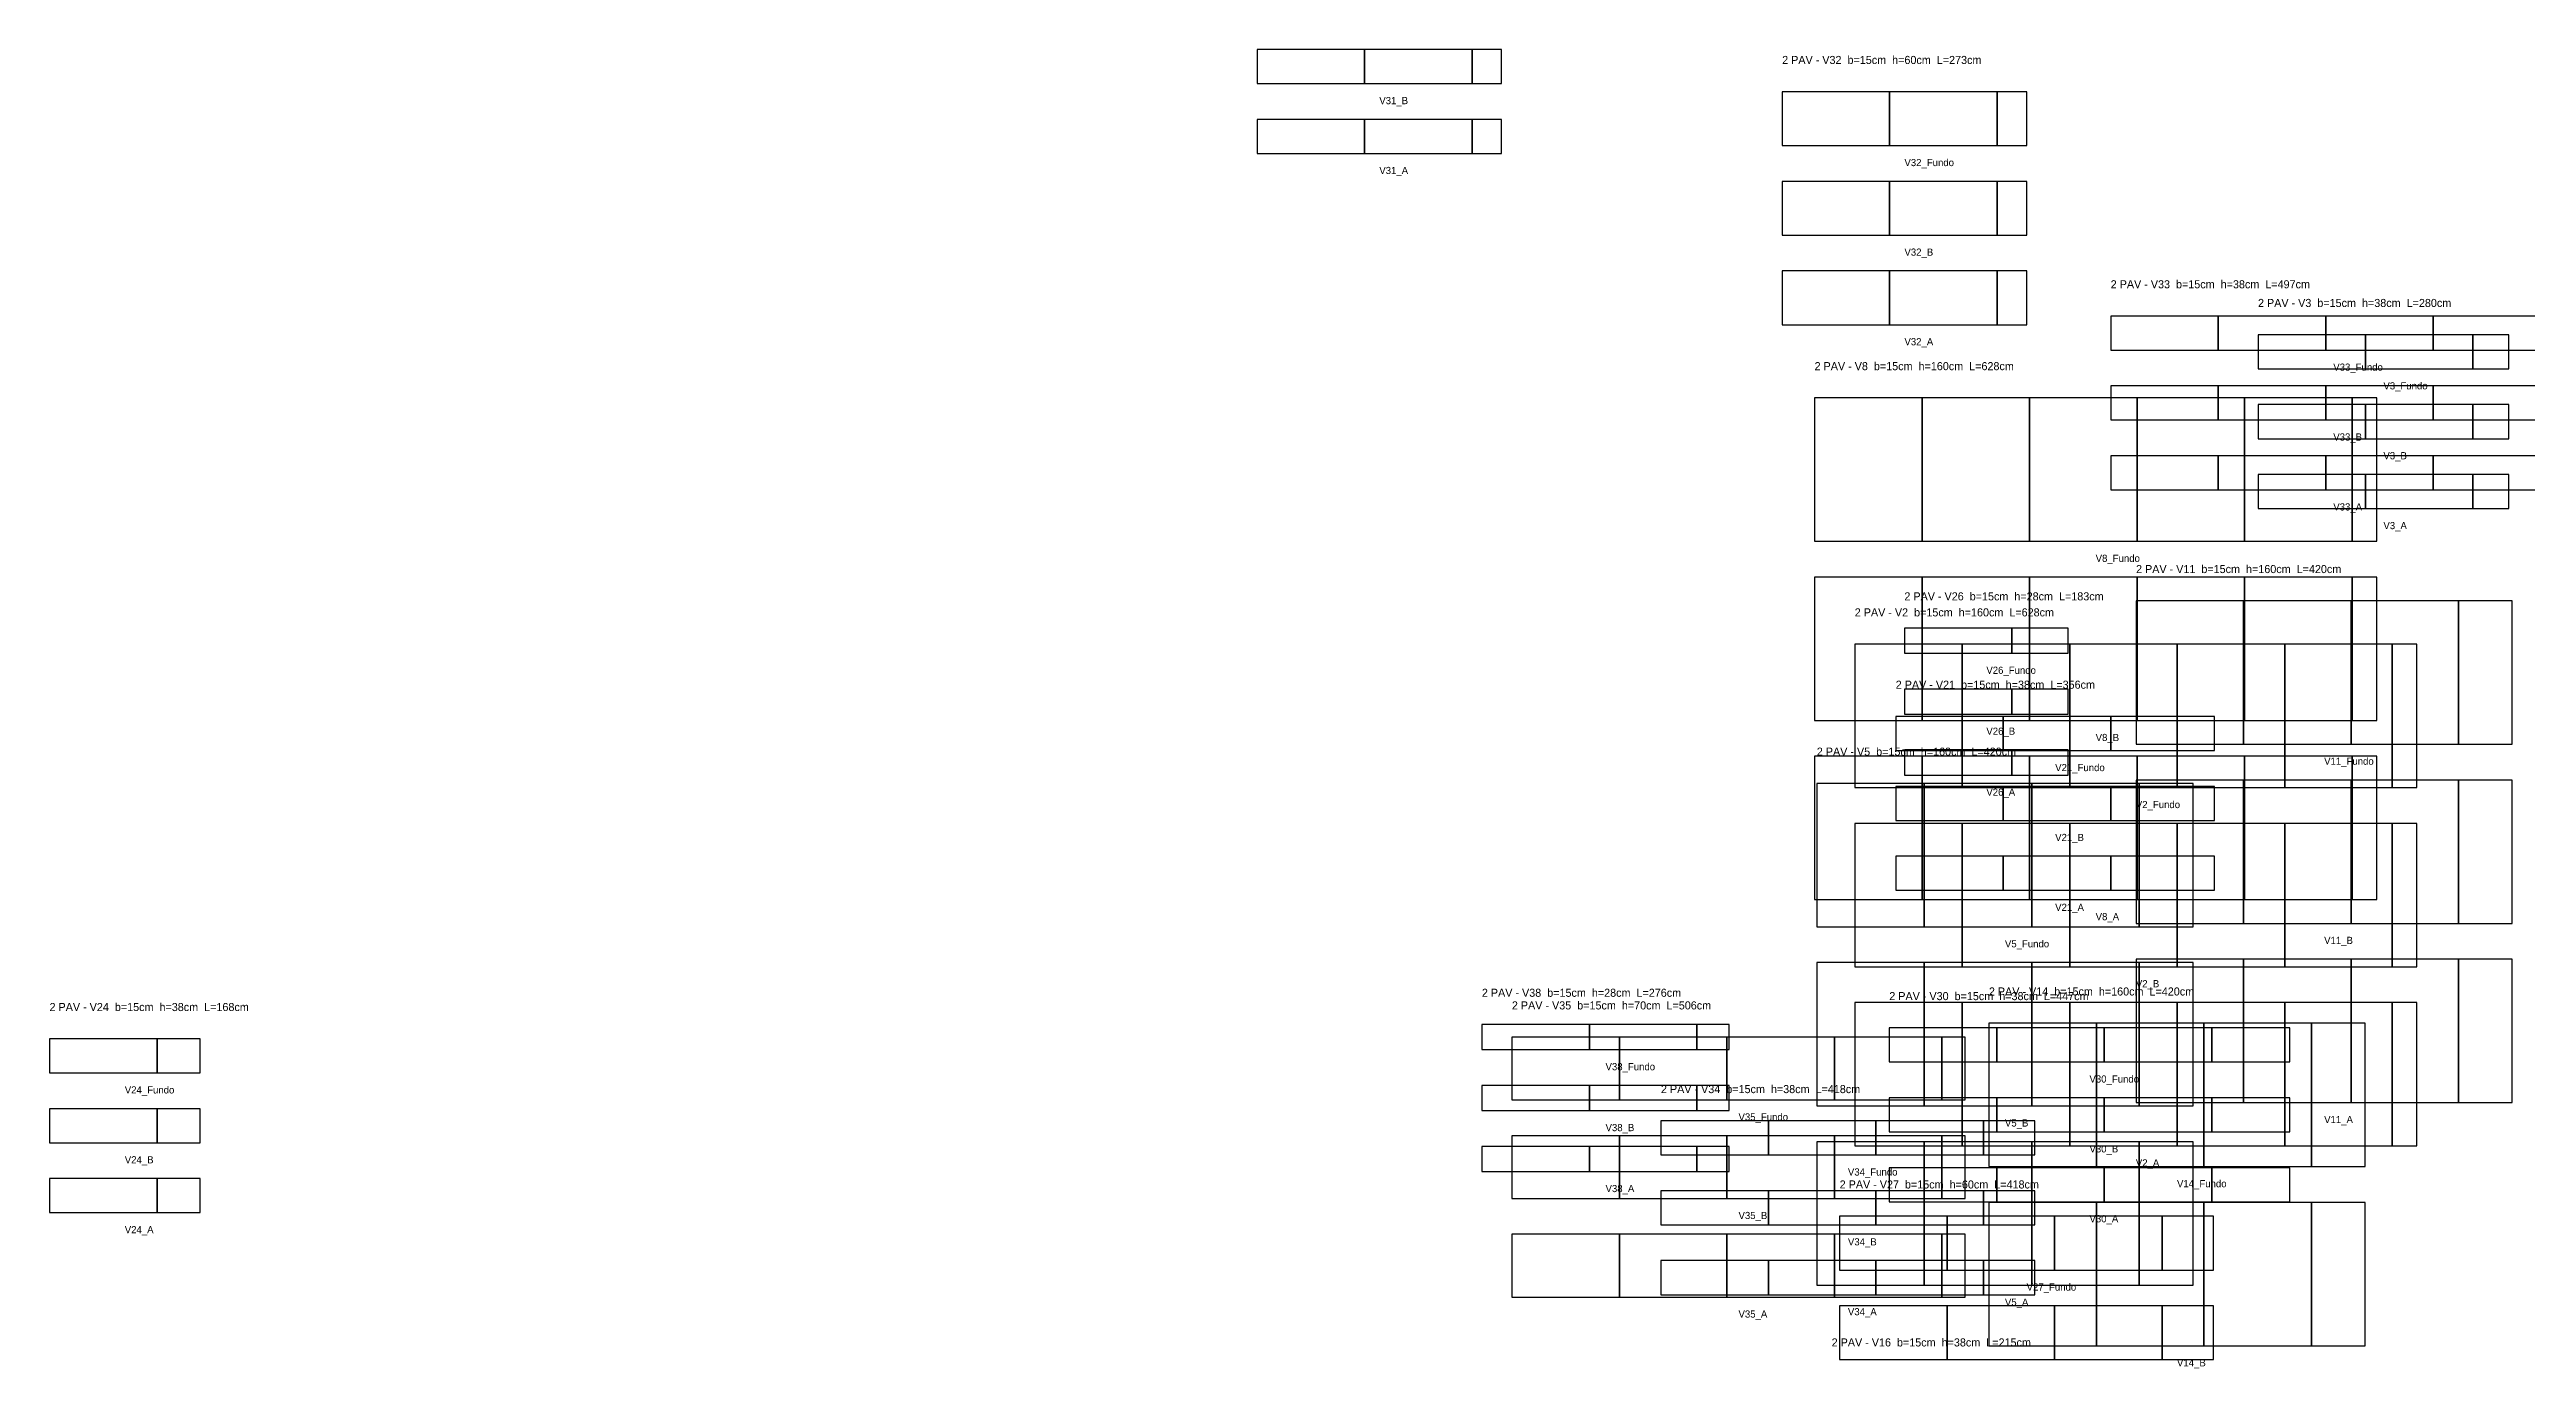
# Model space of a CAD drawing. Header units: metres. Extents: x 129372 to 135081, y 23296 to 32081.
# Drawn here: x 130151 to 132916, y 27396 to 28868 of the extents above; entities that cross this region are included whole.
import ezdxf

# ---------------------------------------------------------------- set-up
doc = ezdxf.new("R2010")
doc.units = ezdxf.units.M

msp = doc.modelspace()

# ---------------------------------------------------------------- linework, layer by layer
at = {"layer": 'Paineis'}
for points in [[(131499.17, 28830.14), (131619.17, 28830.14), (131619.17, 28868.14), (131499.17, 28868.14)], [(131619.17, 28830.14), (131739.17, 28830.14), (131739.17, 28868.14), (131619.17, 28868.14)], [(131739.17, 28830.14), (131772.17, 28830.14), (131772.17, 28868.14), (131739.17, 28868.14)], [(132085.41, 28761.02), (132205.41, 28761.02), (132205.41, 28821.02), (132085.41, 28821.02)], [(132205.41, 28761.02), (132325.41, 28761.02), (132325.41, 28821.02), (132205.41, 28821.02)], [(132325.41, 28761.02), (132358.41, 28761.02), (132358.41, 28821.02), (132325.41, 28821.02)], [(131499.17, 28752.14), (131619.17, 28752.14), (131619.17, 28790.14), (131499.17, 28790.14)], [(131619.17, 28752.14), (131739.17, 28752.14), (131739.17, 28790.14), (131619.17, 28790.14)], [(131739.17, 28752.14), (131772.17, 28752.14), (131772.17, 28790.14), (131739.17, 28790.14)], [(132085.41, 28661.02), (132205.41, 28661.02), (132205.41, 28721.02), (132085.41, 28721.02)], [(132205.41, 28661.02), (132325.41, 28661.02), (132325.41, 28721.02), (132205.41, 28721.02)], [(132325.41, 28661.02), (132358.41, 28661.02), (132358.41, 28721.02), (132325.41, 28721.02)], [(132085.41, 28561.02), (132205.41, 28561.02), (132205.41, 28621.02), (132085.41, 28621.02)], [(132205.41, 28561.02), (132325.41, 28561.02), (132325.41, 28621.02), (132205.41, 28621.02)], [(132325.41, 28561.02), (132358.41, 28561.02), (132358.41, 28621.02), (132325.41, 28621.02)], [(132452.17, 28532.63), (132572.17, 28532.63), (132572.17, 28570.63), (132452.17, 28570.63)], [(132572.17, 28532.63), (132692.17, 28532.63), (132692.17, 28570.63), (132572.17, 28570.63)], [(132692.17, 28532.63), (132812.17, 28532.63), (132812.17, 28570.63), (132692.17, 28570.63)], [(132812.17, 28532.63), (132932.17, 28532.63), (132932.17, 28570.63), (132812.17, 28570.63)], [(132616.63, 28511.77), (132736.63, 28511.77), (132736.63, 28549.77), (132616.63, 28549.77)], [(132736.63, 28511.77), (132856.63, 28511.77), (132856.63, 28549.77), (132736.63, 28549.77)], [(132856.63, 28511.77), (132896.63, 28511.77), (132896.63, 28549.77), (132856.63, 28549.77)], [(132452.17, 28454.63), (132572.17, 28454.63), (132572.17, 28492.63), (132452.17, 28492.63)], [(132572.17, 28454.63), (132692.17, 28454.63), (132692.17, 28492.63), (132572.17, 28492.63)], [(132692.17, 28454.63), (132812.17, 28454.63), (132812.17, 28492.63), (132692.17, 28492.63)], [(132812.17, 28454.63), (132932.17, 28454.63), (132932.17, 28492.63), (132812.17, 28492.63)], [(132121.58, 28319.23), (132241.58, 28319.23), (132241.58, 28479.23), (132121.58, 28479.23)], [(132241.58, 28319.23), (132361.58, 28319.23), (132361.58, 28479.23), (132241.58, 28479.23)], [(132361.58, 28319.23), (132481.58, 28319.23), (132481.58, 28479.23), (132361.58, 28479.23)], [(132481.58, 28319.23), (132601.58, 28319.23), (132601.58, 28479.23), (132481.58, 28479.23)], [(132601.58, 28319.23), (132721.58, 28319.23), (132721.58, 28479.23), (132601.58, 28479.23)], [(132616.63, 28433.77), (132736.63, 28433.77), (132736.63, 28471.77), (132616.63, 28471.77)], [(132721.58, 28319.23), (132749.18, 28319.23), (132749.18, 28479.23), (132721.58, 28479.23)], [(132736.63, 28433.77), (132856.63, 28433.77), (132856.63, 28471.77), (132736.63, 28471.77)], [(132856.63, 28433.77), (132896.63, 28433.77), (132896.63, 28471.77), (132856.63, 28471.77)], [(132452.17, 28376.63), (132572.17, 28376.63), (132572.17, 28414.63), (132452.17, 28414.63)], [(132572.17, 28376.63), (132692.17, 28376.63), (132692.17, 28414.63), (132572.17, 28414.63)], [(132692.17, 28376.63), (132812.17, 28376.63), (132812.17, 28414.63), (132692.17, 28414.63)], [(132812.17, 28376.63), (132932.17, 28376.63), (132932.17, 28414.63), (132812.17, 28414.63)], [(132616.63, 28355.77), (132736.63, 28355.77), (132736.63, 28393.77), (132616.63, 28393.77)], [(132736.63, 28355.77), (132856.63, 28355.77), (132856.63, 28393.77), (132736.63, 28393.77)], [(132856.63, 28355.77), (132896.63, 28355.77), (132896.63, 28393.77), (132856.63, 28393.77)], [(132121.58, 28119.23), (132241.58, 28119.23), (132241.58, 28279.23), (132121.58, 28279.23)], [(132241.58, 28119.23), (132361.58, 28119.23), (132361.58, 28279.23), (132241.58, 28279.23)], [(132361.58, 28119.23), (132481.58, 28119.23), (132481.58, 28279.23), (132361.58, 28279.23)], [(132481.58, 28119.23), (132601.58, 28119.23), (132601.58, 28279.23), (132481.58, 28279.23)], [(132601.58, 28119.23), (132721.58, 28119.23), (132721.58, 28279.23), (132601.58, 28279.23)], [(132721.58, 28119.23), (132749.18, 28119.23), (132749.18, 28279.23), (132721.58, 28279.23)], [(132480.47, 28092.74), (132600.47, 28092.74), (132600.47, 28252.74), (132480.47, 28252.74)], [(132600.47, 28092.74), (132720.47, 28092.74), (132720.47, 28252.74), (132600.47, 28252.74)], [(132720.47, 28092.74), (132840.47, 28092.74), (132840.47, 28252.74), (132720.47, 28252.74)], [(132840.47, 28092.74), (132900.47, 28092.74), (132900.47, 28252.74), (132840.47, 28252.74)], [(132221.86, 28194.26), (132341.86, 28194.26), (132341.86, 28222.26), (132221.86, 28222.26)], [(132341.86, 28194.26), (132404.86, 28194.26), (132404.86, 28222.26), (132341.86, 28222.26)], [(132166.44, 28044.38), (132286.44, 28044.38), (132286.44, 28204.38), (132166.44, 28204.38)], [(132286.44, 28044.38), (132406.44, 28044.38), (132406.44, 28204.38), (132286.44, 28204.38)], [(132406.44, 28044.38), (132526.44, 28044.38), (132526.44, 28204.38), (132406.44, 28204.38)], [(132526.44, 28044.38), (132646.44, 28044.38), (132646.44, 28204.38), (132526.44, 28204.38)], [(132646.44, 28044.38), (132766.44, 28044.38), (132766.44, 28204.38), (132646.44, 28204.38)], [(132766.44, 28044.38), (132794.04, 28044.38), (132794.04, 28204.38), (132766.44, 28204.38)], [(132221.86, 28126.26), (132341.86, 28126.26), (132341.86, 28154.26), (132221.86, 28154.26)], [(132341.86, 28126.26), (132404.86, 28126.26), (132404.86, 28154.26), (132341.86, 28154.26)], [(132212.18, 28085.64), (132332.18, 28085.64), (132332.18, 28123.64), (132212.18, 28123.64)], [(132332.18, 28085.64), (132452.18, 28085.64), (132452.18, 28123.64), (132332.18, 28123.64)], [(132452.18, 28085.64), (132568.18, 28085.64), (132568.18, 28123.64), (132452.18, 28123.64)], [(132121.58, 27919.23), (132241.58, 27919.23), (132241.58, 28079.23), (132121.58, 28079.23)], [(132221.86, 28058.26), (132341.86, 28058.26), (132341.86, 28086.26), (132221.86, 28086.26)], [(132241.58, 27919.23), (132361.58, 27919.23), (132361.58, 28079.23), (132241.58, 28079.23)], [(132341.86, 28058.26), (132404.86, 28058.26), (132404.86, 28086.26), (132341.86, 28086.26)], [(132361.58, 27919.23), (132481.58, 27919.23), (132481.58, 28079.23), (132361.58, 28079.23)], [(132481.58, 27919.23), (132601.58, 27919.23), (132601.58, 28079.23), (132481.58, 28079.23)], [(132601.58, 27919.23), (132721.58, 27919.23), (132721.58, 28079.23), (132601.58, 28079.23)], [(132721.58, 27919.23), (132749.18, 27919.23), (132749.18, 28079.23), (132721.58, 28079.23)], [(132124.09, 27888.92), (132244.09, 27888.92), (132244.09, 28048.92), (132124.09, 28048.92)], [(132212.18, 28007.64), (132332.18, 28007.64), (132332.18, 28045.64), (132212.18, 28045.64)], [(132244.09, 27888.92), (132364.09, 27888.92), (132364.09, 28048.92), (132244.09, 28048.92)], [(132332.18, 28007.64), (132452.18, 28007.64), (132452.18, 28045.64), (132332.18, 28045.64)], [(132364.09, 27888.92), (132484.09, 27888.92), (132484.09, 28048.92), (132364.09, 28048.92)], [(132452.18, 28007.64), (132568.18, 28007.64), (132568.18, 28045.64), (132452.18, 28045.64)], [(132480.47, 27892.74), (132600.47, 27892.74), (132600.47, 28052.74), (132480.47, 28052.74)], [(132484.09, 27888.92), (132544.09, 27888.92), (132544.09, 28048.92), (132484.09, 28048.92)], [(132600.47, 27892.74), (132720.47, 27892.74), (132720.47, 28052.74), (132600.47, 28052.74)], [(132720.47, 27892.74), (132840.47, 27892.74), (132840.47, 28052.74), (132720.47, 28052.74)], [(132840.47, 27892.74), (132900.47, 27892.74), (132900.47, 28052.74), (132840.47, 28052.74)], [(132166.44, 27844.38), (132286.44, 27844.38), (132286.44, 28004.38), (132166.44, 28004.38)], [(132286.44, 27844.38), (132406.44, 27844.38), (132406.44, 28004.38), (132286.44, 28004.38)], [(132406.44, 27844.38), (132526.44, 27844.38), (132526.44, 28004.38), (132406.44, 28004.38)], [(132526.44, 27844.38), (132646.44, 27844.38), (132646.44, 28004.38), (132526.44, 28004.38)], [(132646.44, 27844.38), (132766.44, 27844.38), (132766.44, 28004.38), (132646.44, 28004.38)], [(132766.44, 27844.38), (132794.04, 27844.38), (132794.04, 28004.38), (132766.44, 28004.38)], [(132212.18, 27929.64), (132332.18, 27929.64), (132332.18, 27967.64), (132212.18, 27967.64)], [(132332.18, 27929.64), (132452.18, 27929.64), (132452.18, 27967.64), (132332.18, 27967.64)], [(132452.18, 27929.64), (132568.18, 27929.64), (132568.18, 27967.64), (132452.18, 27967.64)], [(132124.09, 27688.92), (132244.09, 27688.92), (132244.09, 27848.92), (132124.09, 27848.92)], [(132244.09, 27688.92), (132364.09, 27688.92), (132364.09, 27848.92), (132244.09, 27848.92)], [(132364.09, 27688.92), (132484.09, 27688.92), (132484.09, 27848.92), (132364.09, 27848.92)], [(132480.47, 27692.74), (132600.47, 27692.74), (132600.47, 27852.74), (132480.47, 27852.74)], [(132484.09, 27688.92), (132544.09, 27688.92), (132544.09, 27848.92), (132484.09, 27848.92)], [(132600.47, 27692.74), (132720.47, 27692.74), (132720.47, 27852.74), (132600.47, 27852.74)], [(132720.47, 27692.74), (132840.47, 27692.74), (132840.47, 27852.74), (132720.47, 27852.74)], [(132840.47, 27692.74), (132900.47, 27692.74), (132900.47, 27852.74), (132840.47, 27852.74)], [(132166.44, 27644.38), (132286.44, 27644.38), (132286.44, 27804.38), (132166.44, 27804.38)], [(132286.44, 27644.38), (132406.44, 27644.38), (132406.44, 27804.38), (132286.44, 27804.38)], [(132406.44, 27644.38), (132526.44, 27644.38), (132526.44, 27804.38), (132406.44, 27804.38)], [(132526.44, 27644.38), (132646.44, 27644.38), (132646.44, 27804.38), (132526.44, 27804.38)], [(132646.44, 27644.38), (132766.44, 27644.38), (132766.44, 27804.38), (132646.44, 27804.38)], [(132766.44, 27644.38), (132794.04, 27644.38), (132794.04, 27804.38), (132766.44, 27804.38)], [(130151.13, 27725.84), (130271.13, 27725.84), (130271.13, 27763.84), (130151.13, 27763.84)], [(130271.13, 27725.84), (130319.13, 27725.84), (130319.13, 27763.84), (130271.13, 27763.84)], [(131750.18, 27751.76), (131870.18, 27751.76), (131870.18, 27779.76), (131750.18, 27779.76)], [(131783.67, 27695.66), (131903.67, 27695.66), (131903.67, 27765.66), (131783.67, 27765.66)], [(131870.18, 27751.76), (131990.18, 27751.76), (131990.18, 27779.76), (131870.18, 27779.76)], [(131903.67, 27695.66), (132023.67, 27695.66), (132023.67, 27765.66), (131903.67, 27765.66)], [(131990.18, 27751.76), (132026.28, 27751.76), (132026.28, 27779.76), (131990.18, 27779.76)], [(132023.67, 27695.66), (132143.67, 27695.66), (132143.67, 27765.66), (132023.67, 27765.66)], [(132143.67, 27695.66), (132263.67, 27695.66), (132263.67, 27765.66), (132143.67, 27765.66)], [(132204.98, 27738.03), (132324.98, 27738.03), (132324.98, 27776.03), (132204.98, 27776.03)], [(132263.67, 27695.66), (132289.67, 27695.66), (132289.67, 27765.66), (132263.67, 27765.66)], [(132316.19, 27621.21), (132436.19, 27621.21), (132436.19, 27781.21), (132316.19, 27781.21)], [(132324.98, 27738.03), (132444.98, 27738.03), (132444.98, 27776.03), (132324.98, 27776.03)], [(132436.19, 27621.21), (132556.19, 27621.21), (132556.19, 27781.21), (132436.19, 27781.21)], [(132444.98, 27738.03), (132564.98, 27738.03), (132564.98, 27776.03), (132444.98, 27776.03)], [(132556.19, 27621.21), (132676.19, 27621.21), (132676.19, 27781.21), (132556.19, 27781.21)], [(132564.98, 27738.03), (132651.98, 27738.03), (132651.98, 27776.03), (132564.98, 27776.03)], [(132676.19, 27621.21), (132736.19, 27621.21), (132736.19, 27781.21), (132676.19, 27781.21)], [(131750.18, 27683.76), (131870.18, 27683.76), (131870.18, 27711.76), (131750.18, 27711.76)], [(131870.18, 27683.76), (131990.18, 27683.76), (131990.18, 27711.76), (131870.18, 27711.76)], [(131990.18, 27683.76), (132026.28, 27683.76), (132026.28, 27711.76), (131990.18, 27711.76)], [(130151.13, 27647.84), (130271.13, 27647.84), (130271.13, 27685.84), (130151.13, 27685.84)], [(130271.13, 27647.84), (130319.13, 27647.84), (130319.13, 27685.84), (130271.13, 27685.84)], [(132204.98, 27660.03), (132324.98, 27660.03), (132324.98, 27698.03), (132204.98, 27698.03)], [(132324.98, 27660.03), (132444.98, 27660.03), (132444.98, 27698.03), (132324.98, 27698.03)], [(132444.98, 27660.03), (132564.98, 27660.03), (132564.98, 27698.03), (132444.98, 27698.03)], [(132564.98, 27660.03), (132651.98, 27660.03), (132651.98, 27698.03), (132564.98, 27698.03)], [(131783.67, 27585.66), (131903.67, 27585.66), (131903.67, 27655.66), (131783.67, 27655.66)], [(131903.67, 27585.66), (132023.67, 27585.66), (132023.67, 27655.66), (131903.67, 27655.66)], [(131950.07, 27634.24), (132070.07, 27634.24), (132070.07, 27672.24), (131950.07, 27672.24)], [(132023.67, 27585.66), (132143.67, 27585.66), (132143.67, 27655.66), (132023.67, 27655.66)], [(132070.07, 27634.24), (132190.07, 27634.24), (132190.07, 27672.24), (132070.07, 27672.24)], [(132143.67, 27585.66), (132263.67, 27585.66), (132263.67, 27655.66), (132143.67, 27655.66)], [(132190.07, 27634.24), (132310.07, 27634.24), (132310.07, 27672.24), (132190.07, 27672.24)], [(132263.67, 27585.66), (132289.67, 27585.66), (132289.67, 27655.66), (132263.67, 27655.66)], [(132310.07, 27634.24), (132367.57, 27634.24), (132367.57, 27672.24), (132310.07, 27672.24)], [(131750.18, 27615.76), (131870.18, 27615.76), (131870.18, 27643.76), (131750.18, 27643.76)], [(131870.18, 27615.76), (131990.18, 27615.76), (131990.18, 27643.76), (131870.18, 27643.76)], [(131990.18, 27615.76), (132026.28, 27615.76), (132026.28, 27643.76), (131990.18, 27643.76)], [(132124.09, 27488.92), (132244.09, 27488.92), (132244.09, 27648.92), (132124.09, 27648.92)], [(132244.09, 27488.92), (132364.09, 27488.92), (132364.09, 27648.92), (132244.09, 27648.92)], [(132364.09, 27488.92), (132484.09, 27488.92), (132484.09, 27648.92), (132364.09, 27648.92)], [(132484.09, 27488.92), (132544.09, 27488.92), (132544.09, 27648.92), (132484.09, 27648.92)], [(130151.13, 27569.84), (130271.13, 27569.84), (130271.13, 27607.84), (130151.13, 27607.84)], [(130271.13, 27569.84), (130319.13, 27569.84), (130319.13, 27607.84), (130271.13, 27607.84)], [(132204.98, 27582.03), (132324.98, 27582.03), (132324.98, 27620.03), (132204.98, 27620.03)], [(132324.98, 27582.03), (132444.98, 27582.03), (132444.98, 27620.03), (132324.98, 27620.03)], [(132444.98, 27582.03), (132564.98, 27582.03), (132564.98, 27620.03), (132444.98, 27620.03)], [(132564.98, 27582.03), (132651.98, 27582.03), (132651.98, 27620.03), (132564.98, 27620.03)], [(131950.07, 27556.24), (132070.07, 27556.24), (132070.07, 27594.24), (131950.07, 27594.24)], [(132070.07, 27556.24), (132190.07, 27556.24), (132190.07, 27594.24), (132070.07, 27594.24)], [(132190.07, 27556.24), (132310.07, 27556.24), (132310.07, 27594.24), (132190.07, 27594.24)], [(132310.07, 27556.24), (132367.57, 27556.24), (132367.57, 27594.24), (132310.07, 27594.24)], [(132316.19, 27421.21), (132436.19, 27421.21), (132436.19, 27581.21), (132316.19, 27581.21)], [(132436.19, 27421.21), (132556.19, 27421.21), (132556.19, 27581.21), (132436.19, 27581.21)], [(132556.19, 27421.21), (132676.19, 27421.21), (132676.19, 27581.21), (132556.19, 27581.21)], [(132676.19, 27421.21), (132736.19, 27421.21), (132736.19, 27581.21), (132676.19, 27581.21)], [(131783.67, 27475.66), (131903.67, 27475.66), (131903.67, 27545.66), (131783.67, 27545.66)], [(131903.67, 27475.66), (132023.67, 27475.66), (132023.67, 27545.66), (131903.67, 27545.66)], [(132023.67, 27475.66), (132143.67, 27475.66), (132143.67, 27545.66), (132023.67, 27545.66)], [(132143.67, 27475.66), (132263.67, 27475.66), (132263.67, 27545.66), (132143.67, 27545.66)], [(132149.58, 27505.8), (132269.58, 27505.8), (132269.58, 27565.8), (132149.58, 27565.8)], [(132263.67, 27475.66), (132289.67, 27475.66), (132289.67, 27545.66), (132263.67, 27545.66)], [(132269.58, 27505.8), (132389.58, 27505.8), (132389.58, 27565.8), (132269.58, 27565.8)], [(132389.58, 27505.8), (132509.58, 27505.8), (132509.58, 27565.8), (132389.58, 27565.8)], [(132509.58, 27505.8), (132567.08, 27505.8), (132567.08, 27565.8), (132509.58, 27565.8)], [(131950.07, 27478.24), (132070.07, 27478.24), (132070.07, 27516.24), (131950.07, 27516.24)], [(132070.07, 27478.24), (132190.07, 27478.24), (132190.07, 27516.24), (132070.07, 27516.24)], [(132190.07, 27478.24), (132310.07, 27478.24), (132310.07, 27516.24), (132190.07, 27516.24)], [(132310.07, 27478.24), (132367.57, 27478.24), (132367.57, 27516.24), (132310.07, 27516.24)], [(132149.58, 27405.8), (132269.58, 27405.8), (132269.58, 27465.8), (132149.58, 27465.8)], [(132269.58, 27405.8), (132389.58, 27405.8), (132389.58, 27465.8), (132269.58, 27465.8)], [(132389.58, 27405.8), (132509.58, 27405.8), (132509.58, 27465.8), (132389.58, 27465.8)], [(132509.58, 27405.8), (132567.08, 27405.8), (132567.08, 27465.8), (132509.58, 27465.8)]]:
    msp.add_lwpolyline(points, close=True, dxfattribs=at)

# ---------------------------------------------------------------- texts
at = {"layer": 'NOMENCLATURA', "char_height": 9, "attachment_point": 1}
for s, insert in [('2 PAV - V32  b=15cm  h=60cm  L=273cm', (132085.41, 28861.02)), ('2 PAV - V33  b=15cm  h=38cm  L=497cm', (132452.17, 28610.63)), ('2 PAV - V3  b=15cm  h=38cm  L=280cm', (132616.63, 28589.77)), ('2 PAV - V8  b=15cm  h=160cm  L=628cm', (132121.58, 28519.23)), ('2 PAV - V11  b=15cm  h=160cm  L=420cm', (132480.47, 28292.74)), ('2 PAV - V26  b=15cm  h=28cm  L=183cm', (132221.86, 28262.26)), ('2 PAV - V2  b=15cm  h=160cm  L=628cm', (132166.44, 28244.38)), ('2 PAV - V21  b=15cm  h=38cm  L=356cm', (132212.18, 28163.64)), ('2 PAV - V5  b=15cm  h=160cm  L=420cm', (132124.09, 28088.92)), ('2 PAV - V38  b=15cm  h=28cm  L=276cm', (131750.18, 27819.76)), ('2 PAV - V14  b=15cm  h=160cm  L=420cm', (132316.19, 27821.21)), ('2 PAV - V24  b=15cm  h=38cm  L=168cm', (130151.13, 27803.84)), ('2 PAV - V35  b=15cm  h=70cm  L=506cm', (131783.67, 27805.66)), ('2 PAV - V30  b=15cm  h=38cm  L=447cm', (132204.98, 27816.03)), ('2 PAV - V34  b=15cm  h=38cm  L=418cm', (131950.07, 27712.24)), ('2 PAV - V27  b=15cm  h=60cm  L=418cm', (132149.58, 27605.8)), ('2 PAV - V16  b=15cm  h=38cm  L=215cm', (132140.65, 27429.46))]:
    msp.add_mtext(s, dxfattribs=dict(at, insert=insert))
at = {"layer": 'Texto Secao', "char_height": 8, "attachment_point": 1}
for s, insert in [('V31_B', (131635.67, 28815.14)), ('V31_A', (131635.67, 28737.14)), ('V32_Fundo', (132221.91, 28746.02)), ('V32_B', (132221.91, 28646.02)), ('V32_A', (132221.91, 28546.02)), ('V33_Fundo', (132700.67, 28517.63)), ('V3_Fundo', (132756.63, 28496.77)), ('V33_B', (132700.67, 28439.63)), ('V3_B', (132756.63, 28418.77)), ('V33_A', (132700.67, 28361.63)), ('V3_A', (132756.63, 28340.77)), ('V8_Fundo', (132435.38, 28304.23)), ('V26_Fundo', (132313.36, 28179.26)), ('V26_B', (132313.36, 28111.26)), ('V8_B', (132435.38, 28104.23)), ('V21_Fundo', (132390.18, 28070.64)), ('V11_Fundo', (132690.47, 28077.74)), ('V26_A', (132313.36, 28043.26)), ('V2_Fundo', (132480.24, 28029.38)), ('V21_B', (132390.18, 27992.64)), ('V21_A', (132390.18, 27914.64)), ('V8_A', (132435.38, 27904.23)), ('V5_Fundo', (132334.09, 27873.92)), ('V11_B', (132690.47, 27877.74)), ('V2_B', (132480.24, 27829.38)), ('V38_Fundo', (131888.23, 27736.76)), ('V24_Fundo', (130235.13, 27710.84)), ('V30_Fundo', (132428.48, 27723.03)), ('V35_Fundo', (132036.67, 27680.66)), ('V38_B', (131888.23, 27668.76)), ('V5_B', (132334.09, 27673.92)), ('V11_A', (132690.47, 27677.74)), ('V24_B', (130235.13, 27632.84)), ('V30_B', (132428.48, 27645.03)), ('V2_A', (132480.24, 27629.38)), ('V38_A', (131888.23, 27600.76)), ('V34_Fundo', (132158.82, 27619.24)), ('V14_Fundo', (132526.19, 27606.21)), ('V35_B', (132036.67, 27570.66)), ('V24_A', (130235.13, 27554.84)), ('V34_B', (132158.82, 27541.24)), ('V30_A', (132428.48, 27567.03)), ('V27_Fundo', (132358.33, 27490.8)), ('V35_A', (132036.67, 27460.66)), ('V34_A', (132158.82, 27463.24)), ('V5_A', (132334.09, 27473.92)), ('V14_B', (132526.19, 27406.21))]:
    msp.add_mtext(s, dxfattribs=dict(at, insert=insert))

doc.saveas('drawing.dxf')
